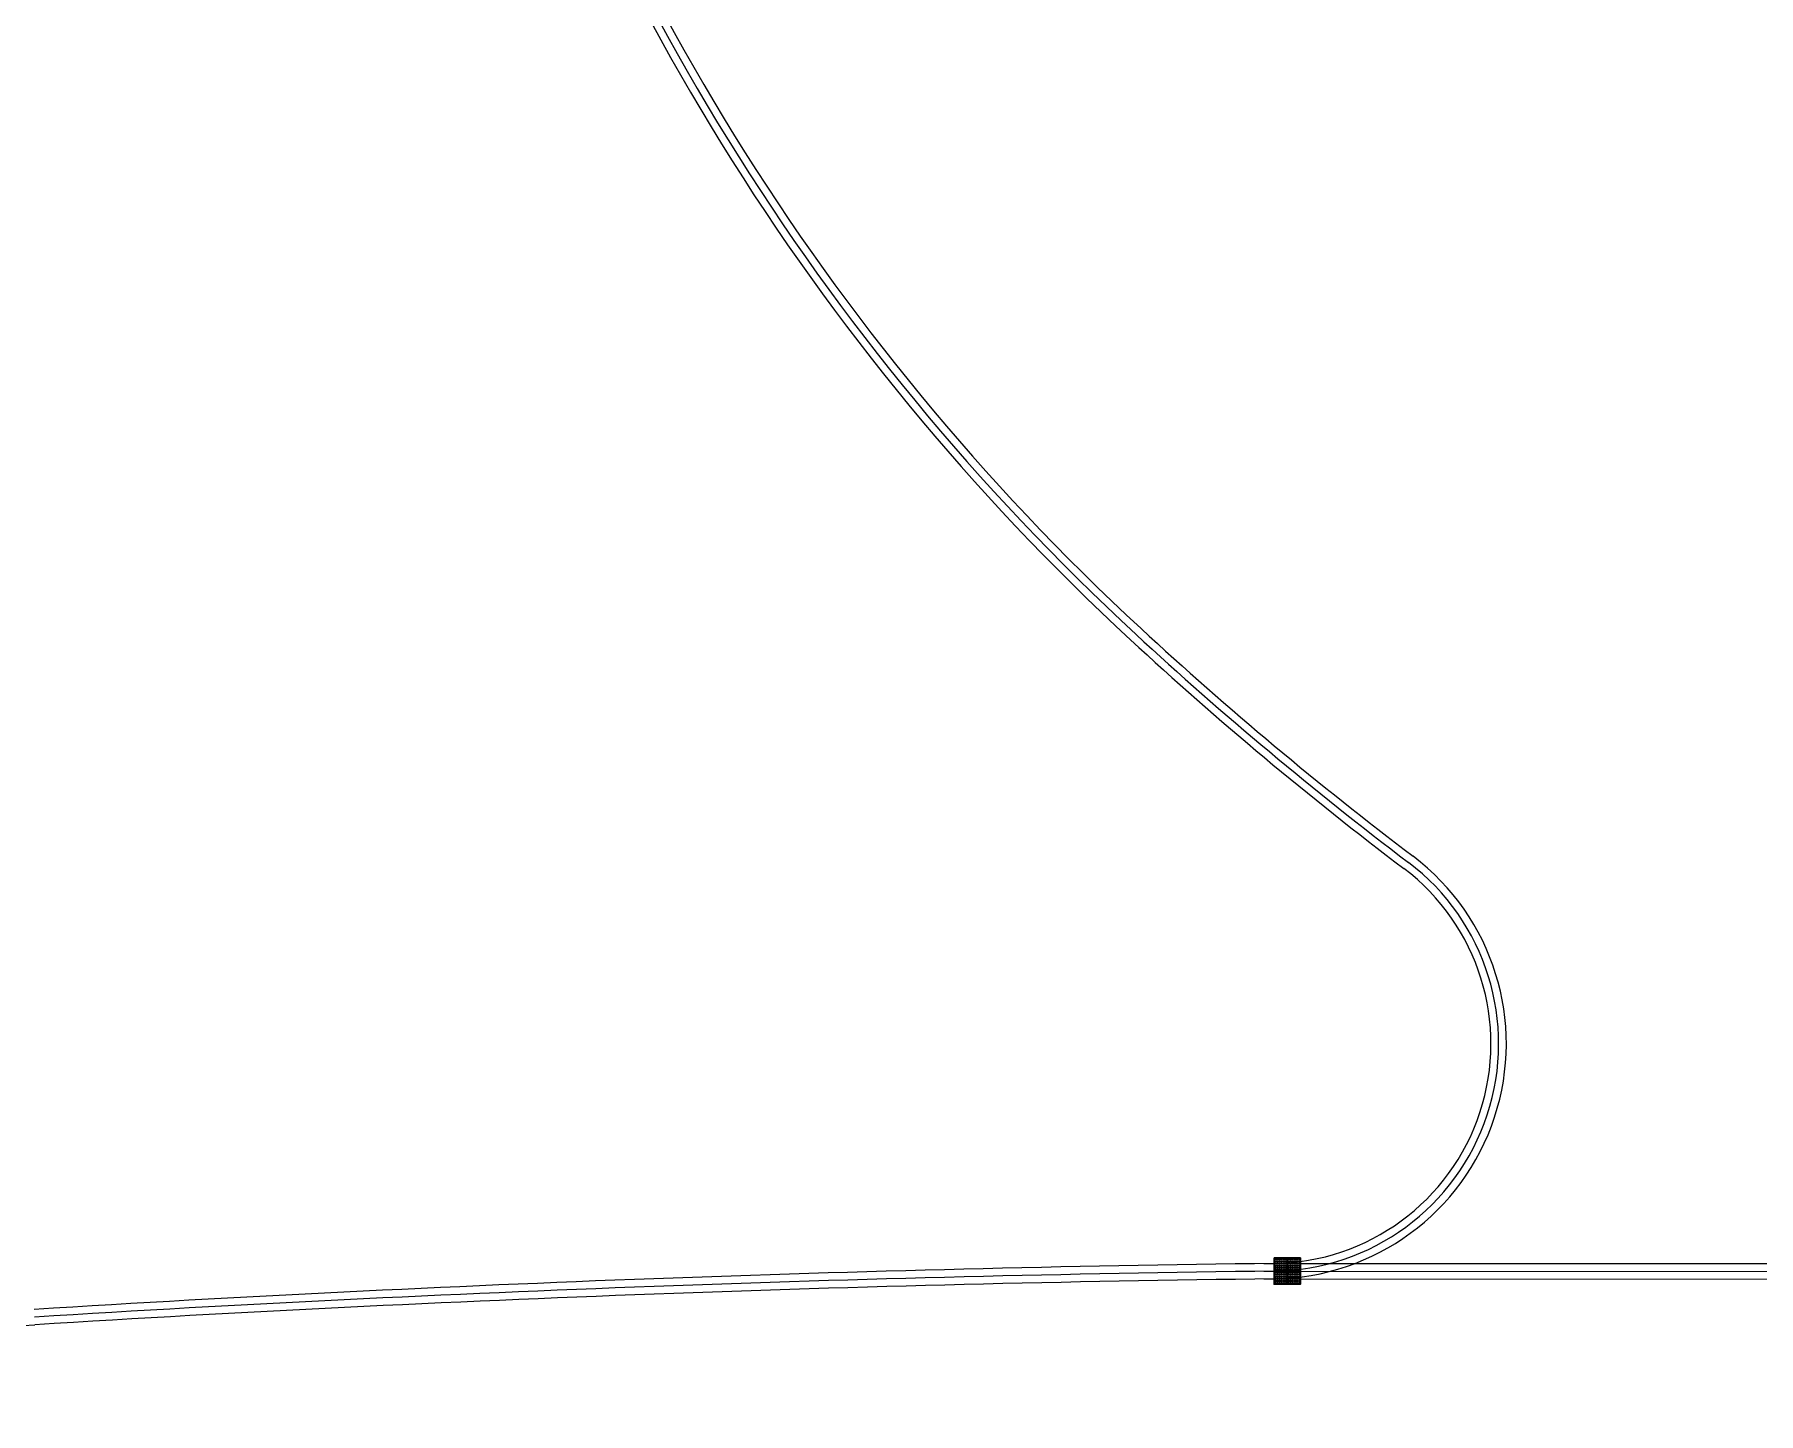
# Model space of a CAD drawing. Header units: millimetres. Extents: x 832728086 to 834530684, y 817551485 to 818349469.
# Drawn here: x 833098095 to 833137341, y 817702289 to 817733677 of the extents above; entities that cross this region are included whole.
import ezdxf

# ---------------------------------------------------------------- set-up
doc = ezdxf.new("R2010")
doc.units = ezdxf.units.MM
doc.header["$LTSCALE"] = 100
doc.layers.add('000-helpline', color=30, linetype='Continuous', lineweight=30, plot=False)
doc.layers.add('000-Tactile-l', color=8, linetype='Continuous')

# ---------------------------------------------------------------- blocks, each defined once
blk = doc.blocks.new('tactile')
at = {"layer": '000-helpline', "ltscale": 0.015}
for points in [[(834272.303, 817759.486), (834272.603, 817759.486), (834272.603, 817759.186), (834272.303, 817759.186)], [(834272.603, 817759.486), (834272.903, 817759.486), (834272.903, 817759.186), (834272.603, 817759.186)], [(834272.303, 817759.186), (834272.603, 817759.186), (834272.603, 817758.886), (834272.303, 817758.886)], [(834272.603, 817759.186), (834272.903, 817759.186), (834272.903, 817758.886), (834272.603, 817758.886)]]:
    blk.add_lwpolyline(points, close=True, dxfattribs=at)
at = {"layer": '000-Tactile-l', "ltscale": 5e-05}
for p, q in [((834272.069, 817759.358), (834306.806, 817759.353)), ((834272.069, 817759.183), (834306.806, 817759.178)), ((834272.069, 817759.008), (834306.806, 817759.003))]:
    blk.add_line(p, q, dxfattribs=at)
at = {"layer": '000-Tactile-l'}
blk.add_lwpolyline([(834272.303, 817758.886), (834272.303, 817759.486), (834272.903, 817759.486), (834272.903, 817758.886)], close=True, dxfattribs=at)
at = {"layer": '000-Tactile-l', "ltscale": 0.015}
for centre, radius in [((834272.328, 817759.461), 0.0175), ((834272.328, 817759.461), 0.0125), ((834272.378, 817759.461), 0.0175), ((834272.378, 817759.461), 0.0125), ((834272.428, 817759.461), 0.0175), ((834272.428, 817759.461), 0.0125), ((834272.478, 817759.461), 0.0175), ((834272.478, 817759.461), 0.0125), ((834272.528, 817759.461), 0.0175), ((834272.528, 817759.461), 0.0125), ((834272.578, 817759.461), 0.0175), ((834272.578, 817759.461), 0.0125), ((834272.628, 817759.461), 0.0175), ((834272.628, 817759.461), 0.0125), ((834272.678, 817759.461), 0.0175), ((834272.678, 817759.461), 0.0125), ((834272.728, 817759.461), 0.0175), ((834272.728, 817759.461), 0.0125), ((834272.778, 817759.461), 0.0175), ((834272.778, 817759.461), 0.0125), ((834272.828, 817759.461), 0.0175), ((834272.828, 817759.461), 0.0125), ((834272.878, 817759.461), 0.0175), ((834272.878, 817759.461), 0.0125), ((834272.328, 817759.111), 0.0175), ((834272.328, 817759.061), 0.0175), ((834272.328, 817759.411), 0.0175), ((834272.328, 817759.361), 0.0175), ((834272.328, 817759.311), 0.0175), ((834272.328, 817759.261), 0.0175), ((834272.328, 817759.211), 0.0175), ((834272.328, 817759.161), 0.0175), ((834272.328, 817759.111), 0.0125), ((834272.328, 817759.061), 0.0125), ((834272.328, 817759.411), 0.0125), ((834272.328, 817759.361), 0.0125), ((834272.328, 817759.311), 0.0125), ((834272.328, 817759.261), 0.0125), ((834272.328, 817759.211), 0.0125), ((834272.328, 817759.161), 0.0125), ((834272.378, 817759.111), 0.0175), ((834272.378, 817759.061), 0.0175), ((834272.378, 817759.411), 0.0175), ((834272.378, 817759.361), 0.0175), ((834272.378, 817759.311), 0.0175), ((834272.378, 817759.261), 0.0175), ((834272.378, 817759.211), 0.0175), ((834272.378, 817759.161), 0.0175), ((834272.378, 817759.111), 0.0125), ((834272.378, 817759.061), 0.0125), ((834272.378, 817759.411), 0.0125), ((834272.378, 817759.361), 0.0125), ((834272.378, 817759.311), 0.0125), ((834272.378, 817759.261), 0.0125), ((834272.378, 817759.211), 0.0125), ((834272.378, 817759.161), 0.0125), ((834272.428, 817759.111), 0.0175), ((834272.428, 817759.061), 0.0175), ((834272.428, 817759.411), 0.0175), ((834272.428, 817759.361), 0.0175), ((834272.428, 817759.311), 0.0175), ((834272.428, 817759.261), 0.0175), ((834272.428, 817759.211), 0.0175), ((834272.428, 817759.161), 0.0175), ((834272.428, 817759.111), 0.0125), ((834272.428, 817759.061), 0.0125), ((834272.428, 817759.411), 0.0125), ((834272.428, 817759.361), 0.0125), ((834272.428, 817759.311), 0.0125), ((834272.428, 817759.261), 0.0125), ((834272.428, 817759.211), 0.0125), ((834272.428, 817759.161), 0.0125), ((834272.478, 817759.111), 0.0175), ((834272.478, 817759.061), 0.0175), ((834272.478, 817759.411), 0.0175), ((834272.478, 817759.361), 0.0175), ((834272.478, 817759.311), 0.0175), ((834272.478, 817759.261), 0.0175), ((834272.478, 817759.211), 0.0175), ((834272.478, 817759.161), 0.0175), ((834272.478, 817759.111), 0.0125), ((834272.478, 817759.061), 0.0125), ((834272.478, 817759.411), 0.0125), ((834272.478, 817759.361), 0.0125), ((834272.478, 817759.311), 0.0125), ((834272.478, 817759.261), 0.0125), ((834272.478, 817759.211), 0.0125), ((834272.478, 817759.161), 0.0125), ((834272.528, 817759.111), 0.0175), ((834272.528, 817759.061), 0.0175), ((834272.528, 817759.411), 0.0175), ((834272.528, 817759.361), 0.0175), ((834272.528, 817759.311), 0.0175), ((834272.528, 817759.261), 0.0175), ((834272.528, 817759.211), 0.0175), ((834272.528, 817759.161), 0.0175), ((834272.528, 817759.111), 0.0125), ((834272.528, 817759.061), 0.0125), ((834272.528, 817759.411), 0.0125), ((834272.528, 817759.361), 0.0125), ((834272.528, 817759.311), 0.0125), ((834272.528, 817759.261), 0.0125), ((834272.528, 817759.211), 0.0125), ((834272.528, 817759.161), 0.0125), ((834272.578, 817759.111), 0.0175), ((834272.578, 817759.061), 0.0175), ((834272.578, 817759.411), 0.0175), ((834272.578, 817759.361), 0.0175), ((834272.578, 817759.311), 0.0175), ((834272.578, 817759.261), 0.0175), ((834272.578, 817759.211), 0.0175), ((834272.578, 817759.161), 0.0175), ((834272.578, 817759.111), 0.0125), ((834272.578, 817759.061), 0.0125), ((834272.578, 817759.411), 0.0125), ((834272.578, 817759.361), 0.0125), ((834272.578, 817759.311), 0.0125), ((834272.578, 817759.261), 0.0125), ((834272.578, 817759.211), 0.0125), ((834272.578, 817759.161), 0.0125), ((834272.628, 817759.111), 0.0175), ((834272.628, 817759.061), 0.0175), ((834272.628, 817759.411), 0.0175), ((834272.628, 817759.361), 0.0175), ((834272.628, 817759.311), 0.0175), ((834272.628, 817759.261), 0.0175), ((834272.628, 817759.211), 0.0175), ((834272.628, 817759.161), 0.0175), ((834272.628, 817759.111), 0.0125), ((834272.628, 817759.061), 0.0125), ((834272.628, 817759.411), 0.0125), ((834272.628, 817759.361), 0.0125), ((834272.628, 817759.311), 0.0125), ((834272.628, 817759.261), 0.0125), ((834272.628, 817759.211), 0.0125), ((834272.628, 817759.161), 0.0125), ((834272.678, 817759.111), 0.0175), ((834272.678, 817759.061), 0.0175), ((834272.678, 817759.411), 0.0175), ((834272.678, 817759.361), 0.0175), ((834272.678, 817759.311), 0.0175), ((834272.678, 817759.261), 0.0175), ((834272.678, 817759.211), 0.0175), ((834272.678, 817759.161), 0.0175), ((834272.678, 817759.111), 0.0125), ((834272.678, 817759.061), 0.0125), ((834272.678, 817759.411), 0.0125), ((834272.678, 817759.361), 0.0125), ((834272.678, 817759.311), 0.0125), ((834272.678, 817759.261), 0.0125), ((834272.678, 817759.211), 0.0125), ((834272.678, 817759.161), 0.0125), ((834272.728, 817759.111), 0.0175), ((834272.728, 817759.061), 0.0175), ((834272.728, 817759.411), 0.0175), ((834272.728, 817759.361), 0.0175), ((834272.728, 817759.311), 0.0175), ((834272.728, 817759.261), 0.0175), ((834272.728, 817759.211), 0.0175), ((834272.728, 817759.161), 0.0175), ((834272.728, 817759.111), 0.0125), ((834272.728, 817759.061), 0.0125), ((834272.728, 817759.411), 0.0125), ((834272.728, 817759.361), 0.0125), ((834272.728, 817759.311), 0.0125), ((834272.728, 817759.261), 0.0125), ((834272.728, 817759.211), 0.0125), ((834272.728, 817759.161), 0.0125), ((834272.778, 817759.111), 0.0175), ((834272.778, 817759.061), 0.0175), ((834272.778, 817759.411), 0.0175), ((834272.778, 817759.361), 0.0175), ((834272.778, 817759.311), 0.0175), ((834272.778, 817759.261), 0.0175), ((834272.778, 817759.211), 0.0175), ((834272.778, 817759.161), 0.0175), ((834272.778, 817759.111), 0.0125), ((834272.778, 817759.061), 0.0125), ((834272.778, 817759.411), 0.0125), ((834272.778, 817759.361), 0.0125), ((834272.778, 817759.311), 0.0125), ((834272.778, 817759.261), 0.0125), ((834272.778, 817759.211), 0.0125), ((834272.778, 817759.161), 0.0125), ((834272.828, 817759.111), 0.0175), ((834272.828, 817759.061), 0.0175), ((834272.828, 817759.411), 0.0175), ((834272.828, 817759.361), 0.0175), ((834272.828, 817759.311), 0.0175), ((834272.828, 817759.261), 0.0175), ((834272.828, 817759.211), 0.0175), ((834272.828, 817759.161), 0.0175), ((834272.828, 817759.111), 0.0125), ((834272.828, 817759.061), 0.0125), ((834272.828, 817759.411), 0.0125), ((834272.828, 817759.361), 0.0125), ((834272.828, 817759.311), 0.0125), ((834272.828, 817759.261), 0.0125), ((834272.828, 817759.211), 0.0125), ((834272.828, 817759.161), 0.0125), ((834272.878, 817759.111), 0.0175), ((834272.878, 817759.061), 0.0175), ((834272.878, 817759.411), 0.0175), ((834272.878, 817759.361), 0.0175), ((834272.878, 817759.311), 0.0175), ((834272.878, 817759.261), 0.0175), ((834272.878, 817759.211), 0.0175), ((834272.878, 817759.161), 0.0175), ((834272.878, 817759.111), 0.0125), ((834272.878, 817759.061), 0.0125), ((834272.878, 817759.411), 0.0125), ((834272.878, 817759.361), 0.0125), ((834272.878, 817759.311), 0.0125), ((834272.878, 817759.261), 0.0125), ((834272.878, 817759.211), 0.0125), ((834272.878, 817759.161), 0.0125), ((834272.328, 817759.011), 0.0175), ((834272.328, 817758.961), 0.0175), ((834272.328, 817758.911), 0.0175), ((834272.328, 817759.011), 0.0125), ((834272.328, 817758.961), 0.0125), ((834272.328, 817758.911), 0.0125), ((834272.378, 817759.011), 0.0175), ((834272.378, 817758.961), 0.0175), ((834272.378, 817758.911), 0.0175), ((834272.378, 817759.011), 0.0125), ((834272.378, 817758.961), 0.0125), ((834272.378, 817758.911), 0.0125), ((834272.428, 817759.011), 0.0175), ((834272.428, 817758.961), 0.0175), ((834272.428, 817758.911), 0.0175), ((834272.428, 817759.011), 0.0125), ((834272.428, 817758.961), 0.0125), ((834272.428, 817758.911), 0.0125), ((834272.478, 817759.011), 0.0175), ((834272.478, 817758.961), 0.0175), ((834272.478, 817758.911), 0.0175), ((834272.478, 817759.011), 0.0125), ((834272.478, 817758.961), 0.0125), ((834272.478, 817758.911), 0.0125), ((834272.528, 817759.011), 0.0175), ((834272.528, 817758.961), 0.0175), ((834272.528, 817758.911), 0.0175), ((834272.528, 817759.011), 0.0125), ((834272.528, 817758.961), 0.0125), ((834272.528, 817758.911), 0.0125), ((834272.578, 817759.011), 0.0175), ((834272.578, 817758.961), 0.0175), ((834272.578, 817758.911), 0.0175), ((834272.578, 817759.011), 0.0125), ((834272.578, 817758.961), 0.0125), ((834272.578, 817758.911), 0.0125), ((834272.628, 817759.011), 0.0175), ((834272.628, 817758.961), 0.0175), ((834272.628, 817758.911), 0.0175), ((834272.628, 817759.011), 0.0125), ((834272.628, 817758.961), 0.0125), ((834272.628, 817758.911), 0.0125), ((834272.678, 817759.011), 0.0175), ((834272.678, 817758.961), 0.0175), ((834272.678, 817758.911), 0.0175), ((834272.678, 817759.011), 0.0125), ((834272.678, 817758.961), 0.0125), ((834272.678, 817758.911), 0.0125), ((834272.728, 817759.011), 0.0175), ((834272.728, 817758.961), 0.0175), ((834272.728, 817758.911), 0.0175), ((834272.728, 817759.011), 0.0125), ((834272.728, 817758.961), 0.0125), ((834272.728, 817758.911), 0.0125), ((834272.778, 817759.011), 0.0175), ((834272.778, 817758.961), 0.0175), ((834272.778, 817758.911), 0.0175), ((834272.778, 817759.011), 0.0125), ((834272.778, 817758.961), 0.0125), ((834272.778, 817758.911), 0.0125), ((834272.828, 817759.011), 0.0175), ((834272.828, 817758.961), 0.0175), ((834272.828, 817758.911), 0.0175), ((834272.828, 817759.011), 0.0125), ((834272.828, 817758.961), 0.0125), ((834272.828, 817758.911), 0.0125), ((834272.878, 817759.011), 0.0175), ((834272.878, 817758.961), 0.0175), ((834272.878, 817758.911), 0.0175), ((834272.878, 817759.011), 0.0125), ((834272.878, 817758.961), 0.0125), ((834272.878, 817758.911), 0.0125)]:
    blk.add_circle(centre, radius, dxfattribs=at)
at = {"layer": '000-Tactile-l', "ltscale": 5e-05}
for centre, radius, start, end in [((834305.836, 817813.385), 54.228, 196.2492, 227.2666), ((834305.836, 817813.385), 54.053, 196.2492, 227.2666), ((834305.836, 817813.385), 53.878, 196.2492, 227.2666), ((834325.108, 817834.246), 82.453, 227.26665, 232.89312), ((834325.108, 817834.246), 82.278, 227.26665, 232.89312), ((834325.108, 817834.246), 82.628, 227.26665, 232.89312), ((834272.241, 817764.361), 5.175, 270.7062, 52.8931), ((834272.241, 817764.361), 5.35, 270.7062, 52.8931), ((834272.241, 817764.361), 5, 270.7062, 52.8931), ((834279.351, 817187.571), 571.833, 90.7062, 93.53678), ((834279.351, 817187.571), 571.658, 90.7062, 93.53678), ((834279.351, 817187.571), 571.483, 90.7062, 93.53678), ((834158.414, 819144.257), 1388.936, 272.828415, 273.536778)]:
    blk.add_arc(centre, radius, start, end, dxfattribs=at)

msp = doc.modelspace()

# ---------------------------------------------------------------- linework, layer by layer
at = {"ltscale": 5}
msp.add_circle((833186042.1669, 817950476.993), 398992.1588, dxfattribs=at)

# ---------------------------------------------------------------- block references
at = {"layer": '000-Tactile-l', "xscale": 1000, "yscale": 1000, "zscale": 1000}
msp.add_blockref('tactile', (-1145990.4835, -53655.9264), dxfattribs=at)

doc.saveas('drawing.dxf')
